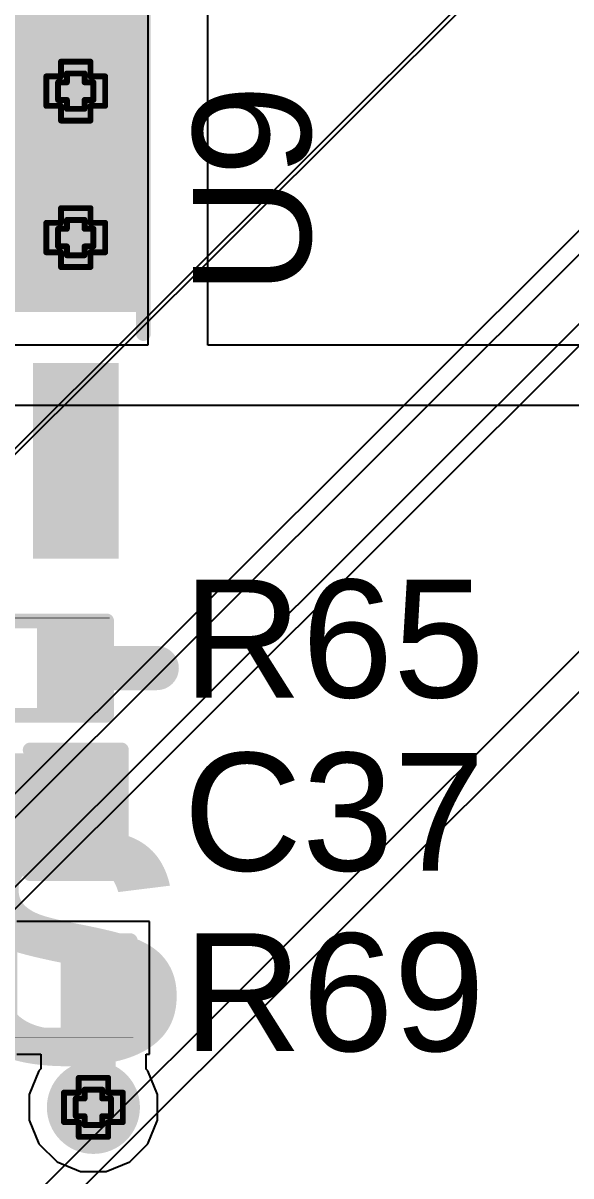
# Model space of a CAD drawing. Header units: inches. Extents: x -5 to 5258, y -4 to 5281.
# Drawn here: x 36.12 to 40.85, y 69.28 to 79.22 of the extents above; entities that cross this region are included whole.
import ezdxf

# ---------------------------------------------------------------- set-up
doc = ezdxf.new("R2010")
doc.units = ezdxf.units.IN
for name, color, linetype in [('Bottom Layer', 5, 'Continuous'), ('Bottom Solder', 6, 'Continuous'), ('Drill Drawing', 1, 'Continuous'), ('Top Layer', 1, 'Continuous'), ('Top Overlay', 2, 'Continuous'), ('Top Paste', 8, 'Continuous'), ('Top Solder', 216, 'Continuous'), ('Via Holes', 16, 'Continuous')]:
    doc.layers.add(name, color=color, linetype=linetype)
doc.styles.add('Arial', font='', dxfattribs={"height": 0.2})
doc.styles.add('Arial Black_Bold', font='', dxfattribs={"height": 0.2})
doc.styles.get('Arial').set_extended_font_data('Arial')
doc.styles.get('Arial Black_Bold').set_extended_font_data('Arial Black', bold=True)

# ---------------------------------------------------------------- blocks, each defined once
blk = doc.blocks.new('8_SO_P____P___6')
at = {"layer": 'Top Layer'}
for points in [[(-3.475, 2.205), (-1.925, 2.205), (-1.925, 1.605), (-3.475, 1.605)], [(1.925, 2.205), (3.475, 2.205), (3.475, 1.605), (1.925, 1.605)], [(-1.1435, 1.1435), (1.1435, 1.1435), (1.1435, -1.1435), (-1.1435, -1.1435)], [(-3.475, 0.935), (-1.925, 0.935), (-1.925, 0.335), (-3.475, 0.335)], [(1.925, 0.935), (3.475, 0.935), (3.475, 0.335), (1.925, 0.335)], [(-3.475, -0.335), (-1.925, -0.335), (-1.925, -0.935), (-3.475, -0.935)], [(1.925, -0.335), (3.475, -0.335), (3.475, -0.935), (1.925, -0.935)], [(-3.475, -1.605), (-1.925, -1.605), (-1.925, -2.205), (-3.475, -2.205)], [(1.925, -1.605), (3.475, -1.605), (3.475, -2.205), (1.925, -2.205)]]:
    blk.add_hatch(color=1, dxfattribs=at).paths.add_polyline_path(points)
at = {"layer": 'Top Paste'}
for points in [[(-3.475, 2.205), (-1.925, 2.205), (-1.925, 1.605), (-3.475, 1.605)], [(1.925, 2.205), (3.475, 2.205), (3.475, 1.605), (1.925, 1.605)], [(-1.1435, 1.1435), (1.1435, 1.1435), (1.1435, -1.1435), (-1.1435, -1.1435)], [(-3.475, 0.935), (-1.925, 0.935), (-1.925, 0.335), (-3.475, 0.335)], [(1.925, 0.935), (3.475, 0.935), (3.475, 0.335), (1.925, 0.335)], [(-3.475, -0.335), (-1.925, -0.335), (-1.925, -0.935), (-3.475, -0.935)], [(1.925, -0.335), (3.475, -0.335), (3.475, -0.935), (1.925, -0.935)], [(-3.475, -1.605), (-1.925, -1.605), (-1.925, -2.205), (-3.475, -2.205)], [(1.925, -1.605), (3.475, -1.605), (3.475, -2.205), (1.925, -2.205)]]:
    blk.add_hatch(color=8, dxfattribs=at).paths.add_polyline_path(points)
at = {"layer": 'Top Solder'}
for points in [[(-3.545, 2.275), (-1.855, 2.275), (-1.855, 1.535), (-3.545, 1.535)], [(1.855, 2.275), (3.545, 2.275), (3.545, 1.535), (1.855, 1.535)], [(-1.2135, 1.2135), (1.2135, 1.2135), (1.2135, -1.2135), (-1.2135, -1.2135)], [(-3.545, 1.005), (-1.855, 1.005), (-1.855, 0.265), (-3.545, 0.265)], [(1.855, 1.005), (3.545, 1.005), (3.545, 0.265), (1.855, 0.265)], [(-3.545, -0.265), (-1.855, -0.265), (-1.855, -1.005), (-3.545, -1.005)], [(1.855, -0.265), (3.545, -0.265), (3.545, -1.005), (1.855, -1.005)], [(-3.545, -1.535), (-1.855, -1.535), (-1.855, -2.275), (-3.545, -2.275)], [(1.855, -1.535), (3.545, -1.535), (3.545, -2.275), (1.855, -2.275)]]:
    blk.add_hatch(color=216, dxfattribs=at).paths.add_polyline_path(points)
at = {"layer": 'Top Overlay'}
for points in [[(-1.603, 2.4892, 0.127, 0.127, 0), (1.9022, 2.4892, 0.127, 0.127, 0)], [(-3.7634, 2.0454, 0.127, 0.127, 0), (-3.6364, 1.9184, 0.127, 0.127, 0)], [(-3.7634, 2.0454, 0.127, 0.127, 0), (-3.7634, 1.7914, 0.127, 0.127, 0)], [(-3.6364, 1.9184, 0.127, 0.127, 0), (-3.7634, 1.7914, 0.127, 0.127, 0)], [(-1.603, -2.4892, 0.127, 0.127, 0), (1.9022, -2.4892, 0.127, 0.127, 0)]]:
    blk.add_lwpolyline(points, format="xyseb", dxfattribs=at)
for points in [[(-1.6347, 2.4892, 0.0635, 0.0635, 1), (-1.5712, 2.4892, 0.0635, 0.0635, 1)], [(1.8704, 2.4892, 0.0635, 0.0635, 1), (1.9339, 2.4892, 0.0635, 0.0635, 1)], [(-3.7951, 2.0454, 0.0635, 0.0635, 1), (-3.7316, 2.0454, 0.0635, 0.0635, 1)], [(-3.7951, 2.0454, 0.0635, 0.0635, 1), (-3.7316, 2.0454, 0.0635, 0.0635, 1)], [(-3.6681, 1.9184, 0.0635, 0.0635, 1), (-3.6046, 1.9184, 0.0635, 0.0635, 1)], [(-3.6681, 1.9184, 0.0635, 0.0635, 1), (-3.6046, 1.9184, 0.0635, 0.0635, 1)], [(-3.7951, 1.7914, 0.0635, 0.0635, 1), (-3.7316, 1.7914, 0.0635, 0.0635, 1)], [(-3.7951, 1.7914, 0.0635, 0.0635, 1), (-3.7316, 1.7914, 0.0635, 0.0635, 1)], [(-1.6347, -2.4892, 0.0635, 0.0635, 1), (-1.5712, -2.4892, 0.0635, 0.0635, 1)], [(1.8704, -2.4892, 0.0635, 0.0635, 1), (1.9339, -2.4892, 0.0635, 0.0635, 1)]]:
    blk.add_lwpolyline(points, format="xyseb", close=True, dxfattribs=at)
blk = doc.blocks.new('28_UFQFPN__4_4__9')
at = {"layer": 'Top Solder'}
for p in [(-1.7388, 1.7112), (-1.5888, -1.2888), (-1.2888, 2.2112), (-1.2888, -1.5888), (1.5612, -1.5888), (1.7112, 2.2112), (2.2112, 1.7112), (2.2112, -1.2888)]:
    blk.add_line(p, (5248.3728, 5235.4208), dxfattribs=at)
blk = doc.blocks.new('R___0402_23')
at = {"layer": 'Top Layer'}
for points in [[(-0.6985, -0.3175), (-0.6985, 0.3175), (-0.2413, 0.3175), (-0.2413, -0.3175)], [(0.2413, -0.3175), (0.2413, 0.3175), (0.6985, 0.3175), (0.6985, -0.3175)]]:
    blk.add_hatch(color=1, dxfattribs=at).paths.add_polyline_path(points)
at = {"layer": 'Top Paste'}
for points in [[(-0.6985, -0.3175), (-0.6985, 0.3175), (-0.2413, 0.3175), (-0.2413, -0.3175)], [(0.2413, -0.3175), (0.2413, 0.3175), (0.6985, 0.3175), (0.6985, -0.3175)]]:
    blk.add_hatch(color=8, dxfattribs=at).paths.add_polyline_path(points)
at = {"layer": 'Top Solder'}
for points in [[(-0.7535, -0.3725), (-0.7535, 0.3725), (-0.1863, 0.3725), (-0.1863, -0.3725)], [(0.1863, -0.3725), (0.1863, 0.3725), (0.7535, 0.3725), (0.7535, -0.3725)]]:
    blk.add_hatch(color=216, dxfattribs=at).paths.add_polyline_path(points)
at = {"layer": 'Top Overlay'}
for points in [[(-0.7874, 0.4064, 0.127, 0.127, 0), (0.7874, 0.4064, 0.127, 0.127, 0)], [(-0.7874, -0.4064, 0.127, 0.127, 0), (-0.7874, 0.4064, 0.127, 0.127, 0)], [(0.7874, -0.4064, 0.127, 0.127, 0), (0.7874, 0.4064, 0.127, 0.127, 0)], [(-0.7874, -0.4064, 0.127, 0.127, 0), (0.7874, -0.4064, 0.127, 0.127, 0)], [(-0.8128, -0.4318, 0.00323, 0.00323, 0), (0.8128, -0.4318, 0.00323, 0.00323, 0)]]:
    blk.add_lwpolyline(points, format="xyseb", dxfattribs=at)
for points in [[(-0.8191, 0.4064, 0.0635, 0.0635, 1), (-0.7556, 0.4064, 0.0635, 0.0635, 1)], [(-0.8191, 0.4064, 0.0635, 0.0635, 1), (-0.7556, 0.4064, 0.0635, 0.0635, 1)], [(0.7556, 0.4064, 0.0635, 0.0635, 1), (0.8191, 0.4064, 0.0635, 0.0635, 1)], [(0.7556, 0.4064, 0.0635, 0.0635, 1), (0.8191, 0.4064, 0.0635, 0.0635, 1)], [(-0.8191, -0.4064, 0.0635, 0.0635, 1), (-0.7556, -0.4064, 0.0635, 0.0635, 1)], [(-0.8191, -0.4064, 0.0635, 0.0635, 1), (-0.7556, -0.4064, 0.0635, 0.0635, 1)], [(0.7556, -0.4064, 0.0635, 0.0635, 1), (0.8191, -0.4064, 0.0635, 0.0635, 1)], [(0.7556, -0.4064, 0.0635, 0.0635, 1), (0.8191, -0.4064, 0.0635, 0.0635, 1)], [(-0.8136, -0.4318, 0.00161, 0.00161, 1), (-0.812, -0.4318, 0.00161, 0.00161, 1)], [(0.812, -0.4318, 0.00161, 0.00161, 1), (0.8136, -0.4318, 0.00161, 0.00161, 1)]]:
    blk.add_lwpolyline(points, format="xyseb", close=True, dxfattribs=at)
blk = doc.blocks.new('R___0402_27')
at = {"layer": 'Top Layer'}
for points in [[(-0.6985, -0.3175), (-0.6985, 0.3175), (-0.2413, 0.3175), (-0.2413, -0.3175)], [(0.2413, -0.3175), (0.2413, 0.3175), (0.6985, 0.3175), (0.6985, -0.3175)]]:
    blk.add_hatch(color=1, dxfattribs=at).paths.add_polyline_path(points)
at = {"layer": 'Top Paste'}
for points in [[(-0.6985, -0.3175), (-0.6985, 0.3175), (-0.2413, 0.3175), (-0.2413, -0.3175)], [(0.2413, -0.3175), (0.2413, 0.3175), (0.6985, 0.3175), (0.6985, -0.3175)]]:
    blk.add_hatch(color=8, dxfattribs=at).paths.add_polyline_path(points)
at = {"layer": 'Top Solder'}
for points in [[(-0.7535, -0.3725), (-0.7535, 0.3725), (-0.1863, 0.3725), (-0.1863, -0.3725)], [(0.1863, -0.3725), (0.1863, 0.3725), (0.7535, 0.3725), (0.7535, -0.3725)]]:
    blk.add_hatch(color=216, dxfattribs=at).paths.add_polyline_path(points)
at = {"layer": 'Top Overlay'}
for points in [[(0.7874, 0.4064, 0.127, 0.127, 0), (-0.7874, 0.4064, 0.127, 0.127, 0)], [(-0.7874, 0.4064, 0.127, 0.127, 0), (-0.7874, -0.4064, 0.127, 0.127, 0)], [(0.7874, 0.4064, 0.127, 0.127, 0), (0.7874, -0.4064, 0.127, 0.127, 0)], [(0.7874, -0.4064, 0.127, 0.127, 0), (-0.7874, -0.4064, 0.127, 0.127, 0)], [(0.8128, -0.4318, 0.00323, 0.00323, 0), (-0.8128, -0.4318, 0.00323, 0.00323, 0)]]:
    blk.add_lwpolyline(points, format="xyseb", dxfattribs=at)
for points in [[(-0.8191, 0.4064, 0.0635, 0.0635, 1), (-0.7556, 0.4064, 0.0635, 0.0635, 1)], [(-0.8191, 0.4064, 0.0635, 0.0635, 1), (-0.7556, 0.4064, 0.0635, 0.0635, 1)], [(0.7556, 0.4064, 0.0635, 0.0635, 1), (0.8191, 0.4064, 0.0635, 0.0635, 1)], [(0.7556, 0.4064, 0.0635, 0.0635, 1), (0.8191, 0.4064, 0.0635, 0.0635, 1)], [(-0.8191, -0.4064, 0.0635, 0.0635, 1), (-0.7556, -0.4064, 0.0635, 0.0635, 1)], [(-0.8191, -0.4064, 0.0635, 0.0635, 1), (-0.7556, -0.4064, 0.0635, 0.0635, 1)], [(0.7556, -0.4064, 0.0635, 0.0635, 1), (0.8191, -0.4064, 0.0635, 0.0635, 1)], [(0.7556, -0.4064, 0.0635, 0.0635, 1), (0.8191, -0.4064, 0.0635, 0.0635, 1)], [(-0.8136, -0.4318, 0.00161, 0.00161, 1), (-0.812, -0.4318, 0.00161, 0.00161, 1)], [(0.812, -0.4318, 0.00161, 0.00161, 1), (0.8136, -0.4318, 0.00161, 0.00161, 1)]]:
    blk.add_lwpolyline(points, format="xyseb", close=True, dxfattribs=at)
blk = doc.blocks.new('C___0603_133')
at = {"layer": 'Top Layer'}
for points in [[(-0.381, 0.4445), (-0.381, -0.4445), (-1.143, -0.4445), (-1.143, 0.4445)], [(1.143, 0.4445), (1.143, -0.4445), (0.381, -0.4445), (0.381, 0.4445)]]:
    blk.add_hatch(color=1, dxfattribs=at).paths.add_polyline_path(points)
at = {"layer": 'Top Paste'}
for points in [[(-0.381, 0.4445), (-0.381, -0.4445), (-1.143, -0.4445), (-1.143, 0.4445)], [(1.143, 0.4445), (1.143, -0.4445), (0.381, -0.4445), (0.381, 0.4445)]]:
    blk.add_hatch(color=8, dxfattribs=at).paths.add_polyline_path(points)
at = {"layer": 'Top Solder'}
for points in [[(-0.321, 0.5045), (-0.321, -0.5045), (-1.203, -0.5045), (-1.203, 0.5045)], [(1.203, 0.5045), (1.203, -0.5045), (0.321, -0.5045), (0.321, 0.5045)]]:
    blk.add_hatch(color=216, dxfattribs=at).paths.add_polyline_path(points)
at = {"layer": 'Top Overlay'}
for points in [[(-0.4572, 0.5334, 0.127, 0.127, 0), (-1.2446, 0.5334, 0.127, 0.127, 0)], [(-1.2446, 0.5334, 0.127, 0.127, 0), (-1.2446, -0.5334, 0.127, 0.127, 0)], [(1.2446, 0.5334, 0.127, 0.127, 0), (0.4572, 0.5334, 0.127, 0.127, 0)], [(1.2446, 0.5334, 0.127, 0.127, 0), (1.2446, -0.5334, 0.127, 0.127, 0)], [(-0.4572, -0.5334, 0.127, 0.127, 0), (-1.2446, -0.5334, 0.127, 0.127, 0)], [(1.2446, -0.5334, 0.127, 0.127, 0), (0.4572, -0.5334, 0.127, 0.127, 0)]]:
    blk.add_lwpolyline(points, format="xyseb", dxfattribs=at)
for points in [[(-1.2764, 0.5334, 0.0635, 0.0635, 1), (-1.2128, 0.5334, 0.0635, 0.0635, 1)], [(-1.2764, 0.5334, 0.0635, 0.0635, 1), (-1.2128, 0.5334, 0.0635, 0.0635, 1)], [(-0.4889, 0.5334, 0.0635, 0.0635, 1), (-0.4254, 0.5334, 0.0635, 0.0635, 1)], [(0.4254, 0.5334, 0.0635, 0.0635, 1), (0.4889, 0.5334, 0.0635, 0.0635, 1)], [(1.2128, 0.5334, 0.0635, 0.0635, 1), (1.2764, 0.5334, 0.0635, 0.0635, 1)], [(1.2128, 0.5334, 0.0635, 0.0635, 1), (1.2764, 0.5334, 0.0635, 0.0635, 1)], [(-1.2764, -0.5334, 0.0635, 0.0635, 1), (-1.2128, -0.5334, 0.0635, 0.0635, 1)], [(-1.2764, -0.5334, 0.0635, 0.0635, 1), (-1.2128, -0.5334, 0.0635, 0.0635, 1)], [(-0.4889, -0.5334, 0.0635, 0.0635, 1), (-0.4254, -0.5334, 0.0635, 0.0635, 1)], [(0.4254, -0.5334, 0.0635, 0.0635, 1), (0.4889, -0.5334, 0.0635, 0.0635, 1)], [(1.2128, -0.5334, 0.0635, 0.0635, 1), (1.2764, -0.5334, 0.0635, 0.0635, 1)], [(1.2128, -0.5334, 0.0635, 0.0635, 1), (1.2764, -0.5334, 0.0635, 0.0635, 1)]]:
    blk.add_lwpolyline(points, format="xyseb", close=True, dxfattribs=at)

msp = doc.modelspace()

# ---------------------------------------------------------------- hatches: boundary and pattern name
at = {"layer": 'Bottom Layer'}
h = msp.add_hatch(color=5, dxfattribs=at)
edge = h.paths.add_edge_path()
edge.add_arc((36.5797, 78.6355), 0.3, 0, 360)
h = msp.add_hatch(color=5, dxfattribs=at)
edge = h.paths.add_edge_path()
edge.add_arc((36.5797, 77.3726), 0.3, 0, 360)
h = msp.add_hatch(color=5, dxfattribs=at)
edge = h.paths.add_edge_path()
edge.add_arc((36.7322, 69.8731), 0.3, 0, 360)
at = {"layer": 'Bottom Solder'}
h = msp.add_hatch(color=6, dxfattribs=at)
edge = h.paths.add_edge_path()
edge.add_arc((36.5797, 78.6355), 0.4016, 0, 360)
h = msp.add_hatch(color=6, dxfattribs=at)
edge = h.paths.add_edge_path()
edge.add_arc((36.5797, 77.3726), 0.4016, 0, 360)
h = msp.add_hatch(color=6, dxfattribs=at)
edge = h.paths.add_edge_path()
edge.add_arc((36.7322, 69.8731), 0.4016, 0, 360)
at = {"layer": 'Top Layer'}
msp.add_hatch(color=1, dxfattribs=at).paths.add_polyline_path([(37.1639, 79.5638), (32.1855, 79.5638), (32.1855, 76.7311), (37.1639, 76.7311)])
h = msp.add_hatch(color=1, dxfattribs=at)
edge = h.paths.add_edge_path()
edge.add_arc((36.5797, 78.6355), 0.3, 0, 360)
h = msp.add_hatch(color=1, dxfattribs=at)
edge = h.paths.add_edge_path()
edge.add_arc((36.5797, 77.3726), 0.3, 0, 360)
h = msp.add_hatch(color=1, dxfattribs=at)
edge = h.paths.add_edge_path()
edge.add_arc((36.7322, 69.8731), 0.3, 0, 360)
at = {"layer": 'Top Solder'}
h = msp.add_hatch(color=216, dxfattribs=at)
edge = h.paths.add_edge_path()
edge.add_arc((36.5797, 78.6355), 0.4016, 0, 360)
h = msp.add_hatch(color=216, dxfattribs=at)
edge = h.paths.add_edge_path()
edge.add_arc((36.5797, 77.3726), 0.4016, 0, 360)
h = msp.add_hatch(color=216, dxfattribs=at)
edge = h.paths.add_edge_path()
edge.add_arc((36.7322, 69.8731), 0.4016, 0, 360)
at = {"layer": 'Via Holes'}
h = msp.add_hatch(color=7, dxfattribs=at)
edge = h.paths.add_edge_path()
edge.add_arc((36.5797, 78.6355), 0.15, 0, 360)
h = msp.add_hatch(color=7, dxfattribs=at)
edge = h.paths.add_edge_path()
edge.add_arc((36.5797, 77.3726), 0.15, 0, 360)
h = msp.add_hatch(color=7, dxfattribs=at)
edge = h.paths.add_edge_path()
edge.add_arc((36.7322, 69.8731), 0.15, 0, 360)

# ---------------------------------------------------------------- linework, layer by layer
at = {"layer": 'Bottom Layer'}
for p, q in [((37.201, 84.8493), (37.201, 76.445)), ((37.719, 76.445), (37.719, 84.8493)), ((37.201, 76.445), (4.623, 76.445)), ((62.8396, 76.445), (37.719, 76.445)), ((4.623, 75.927), (62.8396, 75.927))]:
    msp.add_line(p, q, dxfattribs=at)
at = {"layer": 'Drill Drawing'}
for points in [[(36.4527, 78.7625, 0.0508, 0.0508, 0), (36.4527, 78.8895, 0.0508, 0.0508, 0)], [(36.4527, 78.8895, 0.0508, 0.0508, 0), (36.7067, 78.8895, 0.0508, 0.0508, 0)], [(36.7067, 78.7625, 0.0508, 0.0508, 0), (36.7067, 78.8895, 0.0508, 0.0508, 0)], [(36.3257, 78.5085, 0.0508, 0.0508, 0), (36.3257, 78.7625, 0.0508, 0.0508, 0)], [(36.3257, 78.7625, 0.0508, 0.0508, 0), (36.4527, 78.7625, 0.0508, 0.0508, 0)], [(36.4273, 78.5593, 0.0508, 0.0508, 0), (36.4273, 78.7117, 0.0508, 0.0508, 0)], [(36.4273, 78.7117, 0.0508, 0.0508, 0), (36.5035, 78.7117, 0.0508, 0.0508, 0)], [(36.5035, 78.7117, 0.0508, 0.0508, 0), (36.5035, 78.7879, 0.0508, 0.0508, 0)], [(36.5035, 78.7879, 0.0508, 0.0508, 0), (36.6559, 78.7879, 0.0508, 0.0508, 0)], [(36.6559, 78.7117, 0.0508, 0.0508, 0), (36.6559, 78.7879, 0.0508, 0.0508, 0)], [(36.6559, 78.7117, 0.0508, 0.0508, 0), (36.7321, 78.7117, 0.0508, 0.0508, 0)], [(36.7067, 78.7625, 0.0508, 0.0508, 0), (36.8337, 78.7625, 0.0508, 0.0508, 0)], [(36.7321, 78.5593, 0.0508, 0.0508, 0), (36.7321, 78.7117, 0.0508, 0.0508, 0)], [(36.8337, 78.5085, 0.0508, 0.0508, 0), (36.8337, 78.7625, 0.0508, 0.0508, 0)], [(36.3257, 78.5085, 0.0508, 0.0508, 0), (36.4527, 78.5085, 0.0508, 0.0508, 0)], [(36.4273, 78.5593, 0.0508, 0.0508, 0), (36.5035, 78.5593, 0.0508, 0.0508, 0)], [(36.4527, 78.3815, 0.0508, 0.0508, 0), (36.4527, 78.5085, 0.0508, 0.0508, 0)], [(36.5035, 78.4831, 0.0508, 0.0508, 0), (36.5035, 78.5593, 0.0508, 0.0508, 0)], [(36.6559, 78.5593, 0.0508, 0.0508, 0), (36.7321, 78.5593, 0.0508, 0.0508, 0)], [(36.6559, 78.4831, 0.0508, 0.0508, 0), (36.6559, 78.5593, 0.0508, 0.0508, 0)], [(36.7067, 78.5085, 0.0508, 0.0508, 0), (36.8337, 78.5085, 0.0508, 0.0508, 0)], [(36.7067, 78.3815, 0.0508, 0.0508, 0), (36.7067, 78.5085, 0.0508, 0.0508, 0)], [(36.5035, 78.4831, 0.0508, 0.0508, 0), (36.6559, 78.4831, 0.0508, 0.0508, 0)], [(36.4527, 78.3815, 0.0508, 0.0508, 0), (36.7067, 78.3815, 0.0508, 0.0508, 0)], [(36.4527, 77.4996, 0.0508, 0.0508, 0), (36.4527, 77.6266, 0.0508, 0.0508, 0)], [(36.4527, 77.6266, 0.0508, 0.0508, 0), (36.7067, 77.6266, 0.0508, 0.0508, 0)], [(36.7067, 77.4996, 0.0508, 0.0508, 0), (36.7067, 77.6266, 0.0508, 0.0508, 0)], [(36.5035, 77.4488, 0.0508, 0.0508, 0), (36.5035, 77.525, 0.0508, 0.0508, 0)], [(36.5035, 77.525, 0.0508, 0.0508, 0), (36.6559, 77.525, 0.0508, 0.0508, 0)], [(36.6559, 77.4488, 0.0508, 0.0508, 0), (36.6559, 77.525, 0.0508, 0.0508, 0)], [(36.3257, 77.2456, 0.0508, 0.0508, 0), (36.3257, 77.4996, 0.0508, 0.0508, 0)], [(36.3257, 77.4996, 0.0508, 0.0508, 0), (36.4527, 77.4996, 0.0508, 0.0508, 0)], [(36.4273, 77.2964, 0.0508, 0.0508, 0), (36.4273, 77.4488, 0.0508, 0.0508, 0)], [(36.4273, 77.4488, 0.0508, 0.0508, 0), (36.5035, 77.4488, 0.0508, 0.0508, 0)], [(36.6559, 77.4488, 0.0508, 0.0508, 0), (36.7321, 77.4488, 0.0508, 0.0508, 0)], [(36.7067, 77.4996, 0.0508, 0.0508, 0), (36.8337, 77.4996, 0.0508, 0.0508, 0)], [(36.7321, 77.2964, 0.0508, 0.0508, 0), (36.7321, 77.4488, 0.0508, 0.0508, 0)], [(36.8337, 77.2456, 0.0508, 0.0508, 0), (36.8337, 77.4996, 0.0508, 0.0508, 0)], [(36.3257, 77.2456, 0.0508, 0.0508, 0), (36.4527, 77.2456, 0.0508, 0.0508, 0)], [(36.4273, 77.2964, 0.0508, 0.0508, 0), (36.5035, 77.2964, 0.0508, 0.0508, 0)], [(36.4527, 77.1186, 0.0508, 0.0508, 0), (36.4527, 77.2456, 0.0508, 0.0508, 0)], [(36.5035, 77.2202, 0.0508, 0.0508, 0), (36.5035, 77.2964, 0.0508, 0.0508, 0)], [(36.5035, 77.2202, 0.0508, 0.0508, 0), (36.6559, 77.2202, 0.0508, 0.0508, 0)], [(36.6559, 77.2964, 0.0508, 0.0508, 0), (36.7321, 77.2964, 0.0508, 0.0508, 0)], [(36.6559, 77.2202, 0.0508, 0.0508, 0), (36.6559, 77.2964, 0.0508, 0.0508, 0)], [(36.7067, 77.2456, 0.0508, 0.0508, 0), (36.8337, 77.2456, 0.0508, 0.0508, 0)], [(36.7067, 77.1186, 0.0508, 0.0508, 0), (36.7067, 77.2456, 0.0508, 0.0508, 0)], [(36.4527, 77.1186, 0.0508, 0.0508, 0), (36.7067, 77.1186, 0.0508, 0.0508, 0)], [(36.6052, 70.0001, 0.0508, 0.0508, 0), (36.6052, 70.1271, 0.0508, 0.0508, 0)], [(36.6052, 70.1271, 0.0508, 0.0508, 0), (36.8592, 70.1271, 0.0508, 0.0508, 0)], [(36.8592, 70.0001, 0.0508, 0.0508, 0), (36.8592, 70.1271, 0.0508, 0.0508, 0)], [(36.4782, 69.7461, 0.0508, 0.0508, 0), (36.4782, 70.0001, 0.0508, 0.0508, 0)], [(36.4782, 70.0001, 0.0508, 0.0508, 0), (36.6052, 70.0001, 0.0508, 0.0508, 0)], [(36.656, 69.9493, 0.0508, 0.0508, 0), (36.656, 70.0255, 0.0508, 0.0508, 0)], [(36.656, 70.0255, 0.0508, 0.0508, 0), (36.8084, 70.0255, 0.0508, 0.0508, 0)], [(36.8084, 69.9493, 0.0508, 0.0508, 0), (36.8084, 70.0255, 0.0508, 0.0508, 0)], [(36.8592, 70.0001, 0.0508, 0.0508, 0), (36.9862, 70.0001, 0.0508, 0.0508, 0)], [(36.9862, 69.7461, 0.0508, 0.0508, 0), (36.9862, 70.0001, 0.0508, 0.0508, 0)], [(36.5798, 69.7969, 0.0508, 0.0508, 0), (36.5798, 69.9493, 0.0508, 0.0508, 0)], [(36.5798, 69.9493, 0.0508, 0.0508, 0), (36.656, 69.9493, 0.0508, 0.0508, 0)], [(36.8084, 69.9493, 0.0508, 0.0508, 0), (36.8846, 69.9493, 0.0508, 0.0508, 0)], [(36.8846, 69.7969, 0.0508, 0.0508, 0), (36.8846, 69.9493, 0.0508, 0.0508, 0)], [(36.5798, 69.7969, 0.0508, 0.0508, 0), (36.656, 69.7969, 0.0508, 0.0508, 0)], [(36.656, 69.7207, 0.0508, 0.0508, 0), (36.656, 69.7969, 0.0508, 0.0508, 0)], [(36.8084, 69.7969, 0.0508, 0.0508, 0), (36.8846, 69.7969, 0.0508, 0.0508, 0)], [(36.8084, 69.7207, 0.0508, 0.0508, 0), (36.8084, 69.7969, 0.0508, 0.0508, 0)], [(36.4782, 69.7461, 0.0508, 0.0508, 0), (36.6052, 69.7461, 0.0508, 0.0508, 0)], [(36.6052, 69.6191, 0.0508, 0.0508, 0), (36.6052, 69.7461, 0.0508, 0.0508, 0)], [(36.656, 69.7207, 0.0508, 0.0508, 0), (36.8084, 69.7207, 0.0508, 0.0508, 0)], [(36.8592, 69.7461, 0.0508, 0.0508, 0), (36.9862, 69.7461, 0.0508, 0.0508, 0)], [(36.8592, 69.6191, 0.0508, 0.0508, 0), (36.8592, 69.7461, 0.0508, 0.0508, 0)], [(36.6052, 69.6191, 0.0508, 0.0508, 0), (36.8592, 69.6191, 0.0508, 0.0508, 0)]]:
    msp.add_lwpolyline(points, format="xyseb", dxfattribs=at)
for points in [[(36.44, 78.8895, 0.0254, 0.0254, 1), (36.4654, 78.8895, 0.0254, 0.0254, 1)], [(36.44, 78.8895, 0.0254, 0.0254, 1), (36.4654, 78.8895, 0.0254, 0.0254, 1)], [(36.694, 78.8895, 0.0254, 0.0254, 1), (36.7194, 78.8895, 0.0254, 0.0254, 1)], [(36.694, 78.8895, 0.0254, 0.0254, 1), (36.7194, 78.8895, 0.0254, 0.0254, 1)], [(36.313, 78.7625, 0.0254, 0.0254, 1), (36.3384, 78.7625, 0.0254, 0.0254, 1)], [(36.313, 78.7625, 0.0254, 0.0254, 1), (36.3384, 78.7625, 0.0254, 0.0254, 1)], [(36.4146, 78.7117, 0.0254, 0.0254, 1), (36.44, 78.7117, 0.0254, 0.0254, 1)], [(36.4146, 78.7117, 0.0254, 0.0254, 1), (36.44, 78.7117, 0.0254, 0.0254, 1)], [(36.44, 78.7625, 0.0254, 0.0254, 1), (36.4654, 78.7625, 0.0254, 0.0254, 1)], [(36.44, 78.7625, 0.0254, 0.0254, 1), (36.4654, 78.7625, 0.0254, 0.0254, 1)], [(36.4908, 78.7879, 0.0254, 0.0254, 1), (36.5162, 78.7879, 0.0254, 0.0254, 1)], [(36.4908, 78.7879, 0.0254, 0.0254, 1), (36.5162, 78.7879, 0.0254, 0.0254, 1)], [(36.4908, 78.7117, 0.0254, 0.0254, 1), (36.5162, 78.7117, 0.0254, 0.0254, 1)], [(36.4908, 78.7117, 0.0254, 0.0254, 1), (36.5162, 78.7117, 0.0254, 0.0254, 1)], [(36.6432, 78.7879, 0.0254, 0.0254, 1), (36.6686, 78.7879, 0.0254, 0.0254, 1)], [(36.6432, 78.7879, 0.0254, 0.0254, 1), (36.6686, 78.7879, 0.0254, 0.0254, 1)], [(36.6432, 78.7117, 0.0254, 0.0254, 1), (36.6686, 78.7117, 0.0254, 0.0254, 1)], [(36.6432, 78.7117, 0.0254, 0.0254, 1), (36.6686, 78.7117, 0.0254, 0.0254, 1)], [(36.694, 78.7625, 0.0254, 0.0254, 1), (36.7194, 78.7625, 0.0254, 0.0254, 1)], [(36.694, 78.7625, 0.0254, 0.0254, 1), (36.7194, 78.7625, 0.0254, 0.0254, 1)], [(36.7194, 78.7117, 0.0254, 0.0254, 1), (36.7448, 78.7117, 0.0254, 0.0254, 1)], [(36.7194, 78.7117, 0.0254, 0.0254, 1), (36.7448, 78.7117, 0.0254, 0.0254, 1)], [(36.821, 78.7625, 0.0254, 0.0254, 1), (36.8464, 78.7625, 0.0254, 0.0254, 1)], [(36.821, 78.7625, 0.0254, 0.0254, 1), (36.8464, 78.7625, 0.0254, 0.0254, 1)], [(36.313, 78.5085, 0.0254, 0.0254, 1), (36.3384, 78.5085, 0.0254, 0.0254, 1)], [(36.313, 78.5085, 0.0254, 0.0254, 1), (36.3384, 78.5085, 0.0254, 0.0254, 1)], [(36.4146, 78.5593, 0.0254, 0.0254, 1), (36.44, 78.5593, 0.0254, 0.0254, 1)], [(36.4146, 78.5593, 0.0254, 0.0254, 1), (36.44, 78.5593, 0.0254, 0.0254, 1)], [(36.44, 78.5085, 0.0254, 0.0254, 1), (36.4654, 78.5085, 0.0254, 0.0254, 1)], [(36.44, 78.5085, 0.0254, 0.0254, 1), (36.4654, 78.5085, 0.0254, 0.0254, 1)], [(36.4908, 78.5593, 0.0254, 0.0254, 1), (36.5162, 78.5593, 0.0254, 0.0254, 1)], [(36.4908, 78.5593, 0.0254, 0.0254, 1), (36.5162, 78.5593, 0.0254, 0.0254, 1)], [(36.6432, 78.5593, 0.0254, 0.0254, 1), (36.6686, 78.5593, 0.0254, 0.0254, 1)], [(36.6432, 78.5593, 0.0254, 0.0254, 1), (36.6686, 78.5593, 0.0254, 0.0254, 1)], [(36.694, 78.5085, 0.0254, 0.0254, 1), (36.7194, 78.5085, 0.0254, 0.0254, 1)], [(36.694, 78.5085, 0.0254, 0.0254, 1), (36.7194, 78.5085, 0.0254, 0.0254, 1)], [(36.7194, 78.5593, 0.0254, 0.0254, 1), (36.7448, 78.5593, 0.0254, 0.0254, 1)], [(36.7194, 78.5593, 0.0254, 0.0254, 1), (36.7448, 78.5593, 0.0254, 0.0254, 1)], [(36.821, 78.5085, 0.0254, 0.0254, 1), (36.8464, 78.5085, 0.0254, 0.0254, 1)], [(36.821, 78.5085, 0.0254, 0.0254, 1), (36.8464, 78.5085, 0.0254, 0.0254, 1)], [(36.4908, 78.4831, 0.0254, 0.0254, 1), (36.5162, 78.4831, 0.0254, 0.0254, 1)], [(36.4908, 78.4831, 0.0254, 0.0254, 1), (36.5162, 78.4831, 0.0254, 0.0254, 1)], [(36.6432, 78.4831, 0.0254, 0.0254, 1), (36.6686, 78.4831, 0.0254, 0.0254, 1)], [(36.6432, 78.4831, 0.0254, 0.0254, 1), (36.6686, 78.4831, 0.0254, 0.0254, 1)], [(36.44, 78.3815, 0.0254, 0.0254, 1), (36.4654, 78.3815, 0.0254, 0.0254, 1)], [(36.44, 78.3815, 0.0254, 0.0254, 1), (36.4654, 78.3815, 0.0254, 0.0254, 1)], [(36.694, 78.3815, 0.0254, 0.0254, 1), (36.7194, 78.3815, 0.0254, 0.0254, 1)], [(36.694, 78.3815, 0.0254, 0.0254, 1), (36.7194, 78.3815, 0.0254, 0.0254, 1)], [(36.44, 77.6266, 0.0254, 0.0254, 1), (36.4654, 77.6266, 0.0254, 0.0254, 1)], [(36.44, 77.6266, 0.0254, 0.0254, 1), (36.4654, 77.6266, 0.0254, 0.0254, 1)], [(36.694, 77.6266, 0.0254, 0.0254, 1), (36.7194, 77.6266, 0.0254, 0.0254, 1)], [(36.694, 77.6266, 0.0254, 0.0254, 1), (36.7194, 77.6266, 0.0254, 0.0254, 1)], [(36.4908, 77.525, 0.0254, 0.0254, 1), (36.5162, 77.525, 0.0254, 0.0254, 1)], [(36.4908, 77.525, 0.0254, 0.0254, 1), (36.5162, 77.525, 0.0254, 0.0254, 1)], [(36.6432, 77.525, 0.0254, 0.0254, 1), (36.6686, 77.525, 0.0254, 0.0254, 1)], [(36.6432, 77.525, 0.0254, 0.0254, 1), (36.6686, 77.525, 0.0254, 0.0254, 1)], [(36.313, 77.4996, 0.0254, 0.0254, 1), (36.3384, 77.4996, 0.0254, 0.0254, 1)], [(36.313, 77.4996, 0.0254, 0.0254, 1), (36.3384, 77.4996, 0.0254, 0.0254, 1)], [(36.4146, 77.4488, 0.0254, 0.0254, 1), (36.44, 77.4488, 0.0254, 0.0254, 1)], [(36.4146, 77.4488, 0.0254, 0.0254, 1), (36.44, 77.4488, 0.0254, 0.0254, 1)], [(36.44, 77.4996, 0.0254, 0.0254, 1), (36.4654, 77.4996, 0.0254, 0.0254, 1)], [(36.44, 77.4996, 0.0254, 0.0254, 1), (36.4654, 77.4996, 0.0254, 0.0254, 1)], [(36.4908, 77.4488, 0.0254, 0.0254, 1), (36.5162, 77.4488, 0.0254, 0.0254, 1)], [(36.4908, 77.4488, 0.0254, 0.0254, 1), (36.5162, 77.4488, 0.0254, 0.0254, 1)], [(36.6432, 77.4488, 0.0254, 0.0254, 1), (36.6686, 77.4488, 0.0254, 0.0254, 1)], [(36.6432, 77.4488, 0.0254, 0.0254, 1), (36.6686, 77.4488, 0.0254, 0.0254, 1)], [(36.694, 77.4996, 0.0254, 0.0254, 1), (36.7194, 77.4996, 0.0254, 0.0254, 1)], [(36.694, 77.4996, 0.0254, 0.0254, 1), (36.7194, 77.4996, 0.0254, 0.0254, 1)], [(36.7194, 77.4488, 0.0254, 0.0254, 1), (36.7448, 77.4488, 0.0254, 0.0254, 1)], [(36.7194, 77.4488, 0.0254, 0.0254, 1), (36.7448, 77.4488, 0.0254, 0.0254, 1)], [(36.821, 77.4996, 0.0254, 0.0254, 1), (36.8464, 77.4996, 0.0254, 0.0254, 1)], [(36.821, 77.4996, 0.0254, 0.0254, 1), (36.8464, 77.4996, 0.0254, 0.0254, 1)], [(36.313, 77.2456, 0.0254, 0.0254, 1), (36.3384, 77.2456, 0.0254, 0.0254, 1)], [(36.313, 77.2456, 0.0254, 0.0254, 1), (36.3384, 77.2456, 0.0254, 0.0254, 1)], [(36.4146, 77.2964, 0.0254, 0.0254, 1), (36.44, 77.2964, 0.0254, 0.0254, 1)], [(36.4146, 77.2964, 0.0254, 0.0254, 1), (36.44, 77.2964, 0.0254, 0.0254, 1)], [(36.44, 77.2456, 0.0254, 0.0254, 1), (36.4654, 77.2456, 0.0254, 0.0254, 1)], [(36.44, 77.2456, 0.0254, 0.0254, 1), (36.4654, 77.2456, 0.0254, 0.0254, 1)], [(36.4908, 77.2964, 0.0254, 0.0254, 1), (36.5162, 77.2964, 0.0254, 0.0254, 1)], [(36.4908, 77.2964, 0.0254, 0.0254, 1), (36.5162, 77.2964, 0.0254, 0.0254, 1)], [(36.4908, 77.2202, 0.0254, 0.0254, 1), (36.5162, 77.2202, 0.0254, 0.0254, 1)], [(36.4908, 77.2202, 0.0254, 0.0254, 1), (36.5162, 77.2202, 0.0254, 0.0254, 1)], [(36.6432, 77.2964, 0.0254, 0.0254, 1), (36.6686, 77.2964, 0.0254, 0.0254, 1)], [(36.6432, 77.2964, 0.0254, 0.0254, 1), (36.6686, 77.2964, 0.0254, 0.0254, 1)], [(36.6432, 77.2202, 0.0254, 0.0254, 1), (36.6686, 77.2202, 0.0254, 0.0254, 1)], [(36.6432, 77.2202, 0.0254, 0.0254, 1), (36.6686, 77.2202, 0.0254, 0.0254, 1)], [(36.694, 77.2456, 0.0254, 0.0254, 1), (36.7194, 77.2456, 0.0254, 0.0254, 1)], [(36.694, 77.2456, 0.0254, 0.0254, 1), (36.7194, 77.2456, 0.0254, 0.0254, 1)], [(36.7194, 77.2964, 0.0254, 0.0254, 1), (36.7448, 77.2964, 0.0254, 0.0254, 1)], [(36.7194, 77.2964, 0.0254, 0.0254, 1), (36.7448, 77.2964, 0.0254, 0.0254, 1)], [(36.821, 77.2456, 0.0254, 0.0254, 1), (36.8464, 77.2456, 0.0254, 0.0254, 1)], [(36.821, 77.2456, 0.0254, 0.0254, 1), (36.8464, 77.2456, 0.0254, 0.0254, 1)], [(36.44, 77.1186, 0.0254, 0.0254, 1), (36.4654, 77.1186, 0.0254, 0.0254, 1)], [(36.44, 77.1186, 0.0254, 0.0254, 1), (36.4654, 77.1186, 0.0254, 0.0254, 1)], [(36.694, 77.1186, 0.0254, 0.0254, 1), (36.7194, 77.1186, 0.0254, 0.0254, 1)], [(36.694, 77.1186, 0.0254, 0.0254, 1), (36.7194, 77.1186, 0.0254, 0.0254, 1)], [(36.5925, 70.1271, 0.0254, 0.0254, 1), (36.6179, 70.1271, 0.0254, 0.0254, 1)], [(36.5925, 70.1271, 0.0254, 0.0254, 1), (36.6179, 70.1271, 0.0254, 0.0254, 1)], [(36.8465, 70.1271, 0.0254, 0.0254, 1), (36.8719, 70.1271, 0.0254, 0.0254, 1)], [(36.8465, 70.1271, 0.0254, 0.0254, 1), (36.8719, 70.1271, 0.0254, 0.0254, 1)], [(36.4655, 70.0001, 0.0254, 0.0254, 1), (36.4909, 70.0001, 0.0254, 0.0254, 1)], [(36.4655, 70.0001, 0.0254, 0.0254, 1), (36.4909, 70.0001, 0.0254, 0.0254, 1)], [(36.5925, 70.0001, 0.0254, 0.0254, 1), (36.6179, 70.0001, 0.0254, 0.0254, 1)], [(36.5925, 70.0001, 0.0254, 0.0254, 1), (36.6179, 70.0001, 0.0254, 0.0254, 1)], [(36.6433, 70.0255, 0.0254, 0.0254, 1), (36.6687, 70.0255, 0.0254, 0.0254, 1)], [(36.6433, 70.0255, 0.0254, 0.0254, 1), (36.6687, 70.0255, 0.0254, 0.0254, 1)], [(36.7957, 70.0255, 0.0254, 0.0254, 1), (36.8211, 70.0255, 0.0254, 0.0254, 1)], [(36.7957, 70.0255, 0.0254, 0.0254, 1), (36.8211, 70.0255, 0.0254, 0.0254, 1)], [(36.8465, 70.0001, 0.0254, 0.0254, 1), (36.8719, 70.0001, 0.0254, 0.0254, 1)], [(36.8465, 70.0001, 0.0254, 0.0254, 1), (36.8719, 70.0001, 0.0254, 0.0254, 1)], [(36.9735, 70.0001, 0.0254, 0.0254, 1), (36.9989, 70.0001, 0.0254, 0.0254, 1)], [(36.9735, 70.0001, 0.0254, 0.0254, 1), (36.9989, 70.0001, 0.0254, 0.0254, 1)], [(36.5671, 69.9493, 0.0254, 0.0254, 1), (36.5925, 69.9493, 0.0254, 0.0254, 1)], [(36.5671, 69.9493, 0.0254, 0.0254, 1), (36.5925, 69.9493, 0.0254, 0.0254, 1)], [(36.6433, 69.9493, 0.0254, 0.0254, 1), (36.6687, 69.9493, 0.0254, 0.0254, 1)], [(36.6433, 69.9493, 0.0254, 0.0254, 1), (36.6687, 69.9493, 0.0254, 0.0254, 1)], [(36.7957, 69.9493, 0.0254, 0.0254, 1), (36.8211, 69.9493, 0.0254, 0.0254, 1)], [(36.7957, 69.9493, 0.0254, 0.0254, 1), (36.8211, 69.9493, 0.0254, 0.0254, 1)], [(36.8719, 69.9493, 0.0254, 0.0254, 1), (36.8973, 69.9493, 0.0254, 0.0254, 1)], [(36.8719, 69.9493, 0.0254, 0.0254, 1), (36.8973, 69.9493, 0.0254, 0.0254, 1)], [(36.5671, 69.7969, 0.0254, 0.0254, 1), (36.5925, 69.7969, 0.0254, 0.0254, 1)], [(36.5671, 69.7969, 0.0254, 0.0254, 1), (36.5925, 69.7969, 0.0254, 0.0254, 1)], [(36.6433, 69.7969, 0.0254, 0.0254, 1), (36.6687, 69.7969, 0.0254, 0.0254, 1)], [(36.6433, 69.7969, 0.0254, 0.0254, 1), (36.6687, 69.7969, 0.0254, 0.0254, 1)], [(36.7957, 69.7969, 0.0254, 0.0254, 1), (36.8211, 69.7969, 0.0254, 0.0254, 1)], [(36.7957, 69.7969, 0.0254, 0.0254, 1), (36.8211, 69.7969, 0.0254, 0.0254, 1)], [(36.8719, 69.7969, 0.0254, 0.0254, 1), (36.8973, 69.7969, 0.0254, 0.0254, 1)], [(36.8719, 69.7969, 0.0254, 0.0254, 1), (36.8973, 69.7969, 0.0254, 0.0254, 1)], [(36.4655, 69.7461, 0.0254, 0.0254, 1), (36.4909, 69.7461, 0.0254, 0.0254, 1)], [(36.4655, 69.7461, 0.0254, 0.0254, 1), (36.4909, 69.7461, 0.0254, 0.0254, 1)], [(36.5925, 69.7461, 0.0254, 0.0254, 1), (36.6179, 69.7461, 0.0254, 0.0254, 1)], [(36.5925, 69.7461, 0.0254, 0.0254, 1), (36.6179, 69.7461, 0.0254, 0.0254, 1)], [(36.6433, 69.7207, 0.0254, 0.0254, 1), (36.6687, 69.7207, 0.0254, 0.0254, 1)], [(36.6433, 69.7207, 0.0254, 0.0254, 1), (36.6687, 69.7207, 0.0254, 0.0254, 1)], [(36.7957, 69.7207, 0.0254, 0.0254, 1), (36.8211, 69.7207, 0.0254, 0.0254, 1)], [(36.7957, 69.7207, 0.0254, 0.0254, 1), (36.8211, 69.7207, 0.0254, 0.0254, 1)], [(36.8465, 69.7461, 0.0254, 0.0254, 1), (36.8719, 69.7461, 0.0254, 0.0254, 1)], [(36.8465, 69.7461, 0.0254, 0.0254, 1), (36.8719, 69.7461, 0.0254, 0.0254, 1)], [(36.9735, 69.7461, 0.0254, 0.0254, 1), (36.9989, 69.7461, 0.0254, 0.0254, 1)], [(36.9735, 69.7461, 0.0254, 0.0254, 1), (36.9989, 69.7461, 0.0254, 0.0254, 1)], [(36.5925, 69.6191, 0.0254, 0.0254, 1), (36.6179, 69.6191, 0.0254, 0.0254, 1)], [(36.5925, 69.6191, 0.0254, 0.0254, 1), (36.6179, 69.6191, 0.0254, 0.0254, 1)], [(36.8465, 69.6191, 0.0254, 0.0254, 1), (36.8719, 69.6191, 0.0254, 0.0254, 1)], [(36.8465, 69.6191, 0.0254, 0.0254, 1), (36.8719, 69.6191, 0.0254, 0.0254, 1)]]:
    msp.add_lwpolyline(points, format="xyseb", close=True, dxfattribs=at)
at = {"layer": 'Top Layer'}
for p, q in [((37.2155, 71.4753), (36.0719, 71.4753)), ((37.2155, 70.3323), (37.2155, 71.4753)), ((36.0719, 70.3323), (36.2797, 70.3323)), ((36.2797, 70.3323), (36.2797, 70.2041)), ((37.1861, 70.2027), (37.1861, 70.3323)), ((37.1861, 70.3323), (37.2155, 70.3323)), ((36.2625, 70.1869), (36.1782, 69.9833)), ((36.2797, 70.2041), (36.2625, 70.1869)), ((37.2019, 70.1869), (37.1861, 70.2027)), ((37.2862, 69.9833), (37.2019, 70.1869)), ((36.1782, 69.9833), (36.1782, 69.7629)), ((37.2862, 69.7629), (37.2862, 69.9833)), ((36.1782, 69.7629), (36.2625, 69.5593)), ((37.2019, 69.5593), (37.2862, 69.7629)), ((36.2625, 69.5593), (36.4184, 69.4035)), ((37.046, 69.4035), (37.2019, 69.5593)), ((36.4184, 69.4035), (36.622, 69.3191)), ((36.8424, 69.3191), (37.046, 69.4035)), ((36.622, 69.3191), (36.8424, 69.3191))]:
    msp.add_line(p, q, dxfattribs=at)
for points in [[(36.5291, 73.6607, 0.381, 0.381, 0), (37.279, 73.6607, 0.381, 0.381, 0)], [(36.7329, 69.8738, 0.381, 0.381, 0), (36.7329, 70.9038, 0.381, 0.381, 0)]]:
    msp.add_lwpolyline(points, format="xyseb", dxfattribs=at)
for points in [[(36.4339, 73.6607, 0.1905, 0.1905, 1), (36.6244, 73.6607, 0.1905, 0.1905, 1)], [(37.1837, 73.6607, 0.1905, 0.1905, 1), (37.3742, 73.6607, 0.1905, 0.1905, 1)], [(36.6377, 70.9038, 0.1905, 0.1905, 1), (36.8282, 70.9038, 0.1905, 0.1905, 1)], [(36.6377, 69.8738, 0.1905, 0.1905, 1), (36.8282, 69.8738, 0.1905, 0.1905, 1)]]:
    msp.add_lwpolyline(points, format="xyseb", close=True, dxfattribs=at)

# ---------------------------------------------------------------- block references
for name, p in [('28_UFQFPN__4_4__9', (9.381, 45.4677)), ('R___0402_23', (36.263, 70.9038))]:
    msp.add_blockref(name, p)
for name, p, rotation in [('8_SO_P____P___6', (34.6747, 78.1477), 90), ('R___0402_27', (36.0592, 73.6607), 180), ('C___0603_133', (35.7292, 72.4215), 180)]:
    msp.add_blockref(name, p, dxfattribs=dict(rotation=rotation))

# ---------------------------------------------------------------- texts
at = {"layer": 'Top Overlay'}
for s, height, rotation, style, p in [('U9', 1.016, 90, 'Arial', (38.6078, 76.8776)), ('STATUS', 2, 360, 'Arial Black_Bold', (24.785, 70.2558))]:
    msp.add_text(s, height=height, rotation=rotation, dxfattribs=dict(at, style=style)).set_placement(p)
at = {"layer": 'Top Overlay', "style": 'Arial'}
for s, p in [('R65', (37.505, 73.4069)), ('C37', (37.5078, 71.9138)), ('R69', (37.5078, 70.3582))]:
    msp.add_text(s, height=1.016, dxfattribs=at).set_placement(p)

doc.saveas('drawing.dxf')
